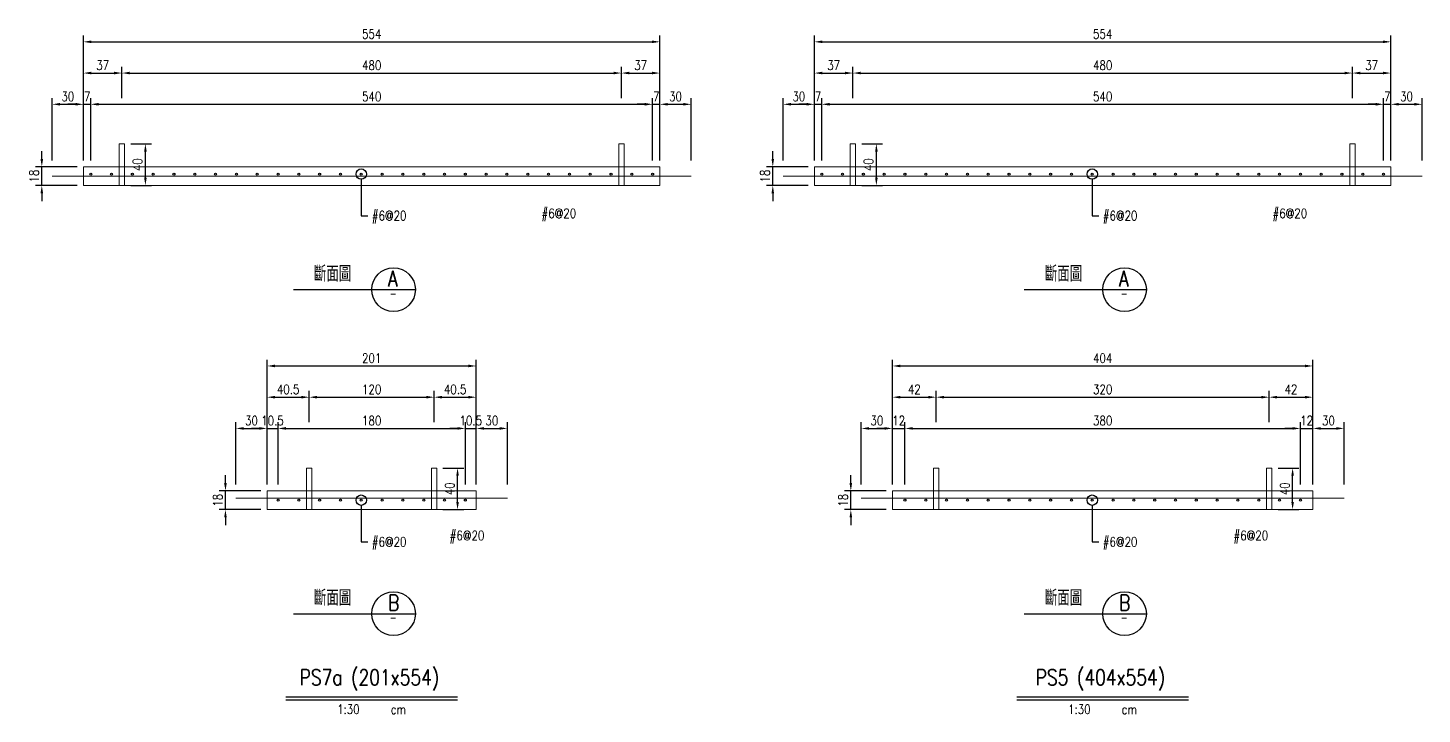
# Model space of a CAD drawing. Extents: x -4754 to 4964, y -19960 to 3942.
# Drawn here: x 900 to 2240, y -10336 to -9677 of the extents above; entities that cross this region are included whole.
import ezdxf
from ezdxf.enums import TextEntityAlignment as Align

# ---------------------------------------------------------------- set-up
doc = ezdxf.new("R2010")
doc.units = 0
doc.header["$LTSCALE"] = 3
doc.layers.get('0').update_dxf_attribs({"linetype": 'CONTINUOUS'})
doc.layers.add('HB_0', color=7, linetype='CONTINUOUS', transparency=0.5)
for name, color, linetype in [('HB_DIM', 1, 'CONTINUOUS'), ('HB_TXT_CTEXT', 2, 'CONTINUOUS'), ('PVC_pipe', 4, 'CONTINUOUS'), ('鋼筋', 3, 'CONTINUOUS')]:
    doc.layers.add(name, color=color, linetype=linetype)
doc.styles.get("Standard").update_dxf_attribs({"font": 'ROMANS.shx', "width": 0.8, "bigfont": 'chineset.shx'})
doc.dimstyles.new('30', dxfattribs={"dimscale": 3, "dimtxt": 3, "dimasz": 2.5, "dimexe": 2, "dimexo": 2, "dimgap": 1, "dimtad": 1, "dimdsep": 46, "dimtxsty": 'Standard', "dimcen": 0, "dimclrd": 256, "dimclre": 256, "dimclrt": 2, "dimadec": 0, "dimazin": 0, "dimtfac": 1, "dimtix": 1, "dimtmove": 2, "dimatfit": 3, "dimfxl": 1, "dimtolj": 1, "dimtzin": 0, "dimarcsym": 0})

# ---------------------------------------------------------------- blocks, each defined once
blk = doc.blocks.new('slab_title_s')
at = {"color": 3, "linetype": 'Continuous'}
blk.add_line((-82.5, 0), (82.5, 0), dxfattribs=at)
at = {"color": 1, "linetype": 'Continuous'}
blk.add_line((-82.5, -3), (82.5, -3), dxfattribs=at)
at = {"color": 3, "linetype": 'Continuous', "width": 0.8}
blk.add_attdef('PS1', text='', height=15, dxfattribs=at).set_placement((-2.1, 17.6), align=Align.MIDDLE)
at = {"color": 0, "linetype": 'Continuous', "width": 0.8}
for tag, p in [('1:30', (-22.4, -12)), ('CM', (25.7, -12.1))]:
    blk.add_attdef(tag, text='', height=9, dxfattribs=at).set_placement(p, align=Align.MIDDLE)
blk = doc.blocks.new('slab_sectionA')
at = {"color": 3, "linetype": 'Continuous'}
for p, q in [((-75.3, 0), (0, 0)), ((0, 0), (42, 0))]:
    blk.add_line(p, q, dxfattribs=at)
at = {"color": 4, "linetype": 'Continuous'}
blk.add_circle((21, 0), 21, dxfattribs=at)
at = {"color": 3, "linetype": 'Continuous', "width": 0.8}
blk.add_text('斷面圖', height=15, rotation=360, dxfattribs=at).set_placement((-37.6, 16), align=Align.MIDDLE)
at = {"color": 0, "linetype": 'Continuous', "width": 0.8}
for tag, p, height in [('A', (15.8, 3), 15), ('-', (17.3, -7.5), 7.5)]:
    blk.add_attdef(tag, p, '', height=height, dxfattribs=at)
blk = doc.blocks.new('C')
at = {"color": 3, "linetype": 'Continuous'}
blk.add_circle((0, 0), 1.2, dxfattribs=at)
blk = doc.blocks.new('H_Circle_guide')
at = {"layer": 'HB_TXT_CTEXT', "color": 1, "linetype": 'Continuous'}
blk.add_lwpolyline([(0, -5), (0, -40), (6.4, -40)], dxfattribs=at)
blk.add_circle((0, 0), 5, dxfattribs=at)
at = {"color": 0, "linetype": 'Continuous', "width": 0.8}
blk.add_attdef('A', text='', height=9, dxfattribs=at).set_placement((10.1, -40), align=Align.MIDDLE_LEFT)
blk = doc.blocks.new('H_Arrow_guide')
at = {"layer": 'HB_TXT_CTEXT', "color": 1, "linetype": 'Continuous'}
blk.add_lwpolyline([(0, 0, 0, 2.5, 0), (0, -7.5, 0, 0, 0), (0, -37, 0, 0, 0), (7.5, -37, 0, 0, 0)], format="xyseb", dxfattribs=at)
at = {"color": 0, "linetype": 'Continuous', "width": 0.8}
blk.add_attdef('A', text='', height=9, dxfattribs=at).set_placement((9.7, -35.9), align=Align.MIDDLE_LEFT)
blk = doc.blocks.new('*D1101')
at = {"layer": 'HB_DIM', "linetype": 'Continuous', "lineweight": -2}
for p, q in [((953.3, -9804.1), (953.3, -9684.1)), ((1507.3, -9804.1), (1507.3, -9684.1)), ((960.8, -9690.1), (1499.8, -9690.1))]:
    blk.add_line(p, q, dxfattribs=at)
at = {"layer": 'HB_DIM'}
for points in [[(960.8, -9688.8), (960.8, -9691.3), (953.3, -9690.1)], [(1499.8, -9691.3), (1499.8, -9688.8), (1507.3, -9690.1)]]:
    blk.add_solid(points, dxfattribs=at)
at = {"layer": 'HB_DIM', "color": 2, "linetype": 'Continuous', "insert": (1230.3, -9682.6), "char_height": 9, "attachment_point": 5, "rotation": 0}
blk.add_mtext('\\A1;554', dxfattribs=at)
blk = doc.blocks.new('*D1102')
at = {"layer": 'HB_DIM', "linetype": 'Continuous', "lineweight": -2}
for p, q in [((953.3, -9744.1), (953.3, -9714.1)), ((990.3, -9744.1), (990.3, -9714.1)), ((960.8, -9720.1), (982.8, -9720.1))]:
    blk.add_line(p, q, dxfattribs=at)
at = {"layer": 'HB_DIM'}
for points in [[(960.8, -9718.8), (960.8, -9721.3), (953.3, -9720.1)], [(982.8, -9721.3), (982.8, -9718.8), (990.3, -9720.1)]]:
    blk.add_solid(points, dxfattribs=at)
at = {"layer": 'HB_DIM', "color": 2, "linetype": 'Continuous', "insert": (971.8, -9712.6), "char_height": 9, "attachment_point": 5, "rotation": 0}
blk.add_mtext('\\A1;37', dxfattribs=at)
blk = doc.blocks.new('*D1103')
at = {"layer": 'HB_DIM', "linetype": 'Continuous', "lineweight": -2}
for p, q in [((990.3, -9744.1), (990.3, -9714.1)), ((1470.3, -9744.1), (1470.3, -9714.1)), ((997.8, -9720.1), (1462.8, -9720.1))]:
    blk.add_line(p, q, dxfattribs=at)
at = {"layer": 'HB_DIM'}
for points in [[(997.8, -9718.8), (997.8, -9721.3), (990.3, -9720.1)], [(1462.8, -9721.3), (1462.8, -9718.8), (1470.3, -9720.1)]]:
    blk.add_solid(points, dxfattribs=at)
at = {"layer": 'HB_DIM', "color": 2, "linetype": 'Continuous', "insert": (1230.3, -9712.6), "char_height": 9, "attachment_point": 5, "rotation": 0}
blk.add_mtext('\\A1;480', dxfattribs=at)
blk = doc.blocks.new('*D1104')
at = {"layer": 'HB_DIM', "linetype": 'Continuous', "lineweight": -2}
for p, q in [((1470.3, -9744.1), (1470.3, -9714.1)), ((1507.3, -9744.1), (1507.3, -9714.1)), ((1477.8, -9720.1), (1499.8, -9720.1))]:
    blk.add_line(p, q, dxfattribs=at)
at = {"layer": 'HB_DIM'}
for points in [[(1477.8, -9718.8), (1477.8, -9721.3), (1470.3, -9720.1)], [(1499.8, -9721.3), (1499.8, -9718.8), (1507.3, -9720.1)]]:
    blk.add_solid(points, dxfattribs=at)
at = {"layer": 'HB_DIM', "color": 2, "linetype": 'Continuous', "insert": (1488.8, -9712.6), "char_height": 9, "attachment_point": 5, "rotation": 0}
blk.add_mtext('\\A1;37', dxfattribs=at)
blk = doc.blocks.new('*D1105')
at = {"layer": 'HB_DIM', "linetype": 'Continuous', "lineweight": -2}
for p, q in [((923.3, -9804.1), (923.3, -9744.1)), ((930.8, -9750.1), (945.8, -9750.1)), ((953.3, -9804.1), (953.3, -9744.1))]:
    blk.add_line(p, q, dxfattribs=at)
at = {"layer": 'HB_DIM'}
for points in [[(930.8, -9748.8), (930.8, -9751.3), (923.3, -9750.1)], [(945.8, -9751.3), (945.8, -9748.8), (953.3, -9750.1)]]:
    blk.add_solid(points, dxfattribs=at)
at = {"layer": 'HB_DIM', "color": 2, "linetype": 'Continuous', "insert": (938.3, -9742.6), "char_height": 9, "attachment_point": 5, "rotation": 0}
blk.add_mtext('\\A1;30', dxfattribs=at)
blk = doc.blocks.new('*D1106')
at = {"layer": 'HB_DIM', "linetype": 'Continuous', "lineweight": -2}
for p, q in [((945.8, -9750.1), (938.3, -9750.1)), ((953.3, -9804.1), (953.3, -9744.1)), ((953.3, -9750.1), (960.3, -9750.1)), ((960.3, -9804.1), (960.3, -9744.1)), ((967.8, -9750.1), (975.3, -9750.1))]:
    blk.add_line(p, q, dxfattribs=at)
at = {"layer": 'HB_DIM'}
for points in [[(945.8, -9751.3), (945.8, -9748.8), (953.3, -9750.1)], [(967.8, -9748.8), (967.8, -9751.3), (960.3, -9750.1)]]:
    blk.add_solid(points, dxfattribs=at)
at = {"layer": 'HB_DIM', "color": 2, "linetype": 'Continuous', "insert": (956.8, -9742.6), "char_height": 9, "attachment_point": 5, "rotation": 0}
blk.add_mtext('\\A1;7', dxfattribs=at)
blk = doc.blocks.new('*D1107')
at = {"layer": 'HB_DIM', "linetype": 'Continuous', "lineweight": -2}
for p, q in [((960.3, -9804.1), (960.3, -9744.1)), ((967.8, -9750.1), (1492.8, -9750.1)), ((1500.3, -9804.1), (1500.3, -9744.1))]:
    blk.add_line(p, q, dxfattribs=at)
at = {"layer": 'HB_DIM'}
for points in [[(967.8, -9748.8), (967.8, -9751.3), (960.3, -9750.1)], [(1492.8, -9751.3), (1492.8, -9748.8), (1500.3, -9750.1)]]:
    blk.add_solid(points, dxfattribs=at)
at = {"layer": 'HB_DIM', "color": 2, "linetype": 'Continuous', "insert": (1230.3, -9742.6), "char_height": 9, "attachment_point": 5, "rotation": 0}
blk.add_mtext('\\A1;540', dxfattribs=at)
blk = doc.blocks.new('*D1108')
at = {"layer": 'HB_DIM', "linetype": 'Continuous', "lineweight": -2}
for p, q in [((1492.8, -9750.1), (1485.3, -9750.1)), ((1500.3, -9804.1), (1500.3, -9744.1)), ((1500.3, -9750.1), (1507.3, -9750.1)), ((1507.3, -9804.1), (1507.3, -9744.1)), ((1514.8, -9750.1), (1522.3, -9750.1))]:
    blk.add_line(p, q, dxfattribs=at)
at = {"layer": 'HB_DIM'}
for points in [[(1492.8, -9751.3), (1492.8, -9748.8), (1500.3, -9750.1)], [(1514.8, -9748.8), (1514.8, -9751.3), (1507.3, -9750.1)]]:
    blk.add_solid(points, dxfattribs=at)
at = {"layer": 'HB_DIM', "color": 2, "linetype": 'Continuous', "insert": (1503.8, -9742.6), "char_height": 9, "attachment_point": 5, "rotation": 0}
blk.add_mtext('\\A1;7', dxfattribs=at)
blk = doc.blocks.new('*D1109')
at = {"layer": 'HB_DIM', "linetype": 'Continuous', "lineweight": -2}
for p, q in [((1507.3, -9804.1), (1507.3, -9744.1)), ((1514.8, -9750.1), (1529.8, -9750.1)), ((1537.3, -9804.1), (1537.3, -9744.1))]:
    blk.add_line(p, q, dxfattribs=at)
at = {"layer": 'HB_DIM'}
for points in [[(1514.8, -9748.8), (1514.8, -9751.3), (1507.3, -9750.1)], [(1529.8, -9751.3), (1529.8, -9748.8), (1537.3, -9750.1)]]:
    blk.add_solid(points, dxfattribs=at)
at = {"layer": 'HB_DIM', "color": 2, "linetype": 'Continuous', "insert": (1522.3, -9742.6), "char_height": 9, "attachment_point": 5, "rotation": 0}
blk.add_mtext('\\A1;30', dxfattribs=at)
blk = doc.blocks.new('*D1110')
at = {"layer": 'HB_DIM', "linetype": 'Continuous', "lineweight": -2}
for p, q in [((913.3, -9802.6), (913.3, -9795.1)), ((947.3, -9810.1), (907.3, -9810.1)), ((913.3, -9828.1), (913.3, -9810.1)), ((947.3, -9828.1), (907.3, -9828.1)), ((913.3, -9835.6), (913.3, -9843.1))]:
    blk.add_line(p, q, dxfattribs=at)
at = {"layer": 'HB_DIM'}
for points in [[(912, -9802.6), (914.5, -9802.6), (913.3, -9810.1)], [(914.5, -9835.6), (912, -9835.6), (913.3, -9828.1)]]:
    blk.add_solid(points, dxfattribs=at)
at = {"layer": 'HB_DIM', "color": 2, "linetype": 'Continuous', "insert": (905.8, -9819.1), "char_height": 9, "attachment_point": 5, "rotation": 90}
blk.add_mtext('\\A1;18', dxfattribs=at)
blk = doc.blocks.new('*D1111')
at = {"layer": 'HB_DIM', "linetype": 'Continuous', "lineweight": -2}
for p, q in [((998.8, -9788.1), (1018.8, -9788.1)), ((1012.8, -9820.6), (1012.8, -9795.6)), ((998.8, -9828.1), (1018.8, -9828.1))]:
    blk.add_line(p, q, dxfattribs=at)
at = {"layer": 'HB_DIM'}
for points in [[(1014.1, -9795.6), (1011.6, -9795.6), (1012.8, -9788.1)], [(1011.6, -9820.6), (1014.1, -9820.6), (1012.8, -9828.1)]]:
    blk.add_solid(points, dxfattribs=at)
at = {"layer": 'HB_DIM', "color": 2, "linetype": 'Continuous', "insert": (1005.3, -9808.1), "char_height": 9, "attachment_point": 5, "rotation": 90}
blk.add_mtext('\\A1;40', dxfattribs=at)
blk = doc.blocks.new('*D1112')
at = {"layer": 'HB_DIM', "linetype": 'Continuous', "lineweight": -2}
for p, q in [((1129.8, -10115.5), (1129.8, -9995.5)), ((1330.8, -10115.5), (1330.8, -9995.5)), ((1137.3, -10001.5), (1323.3, -10001.5))]:
    blk.add_line(p, q, dxfattribs=at)
at = {"layer": 'HB_DIM'}
for points in [[(1137.3, -10000.2), (1137.3, -10002.7), (1129.8, -10001.5)], [(1323.3, -10002.7), (1323.3, -10000.2), (1330.8, -10001.5)]]:
    blk.add_solid(points, dxfattribs=at)
at = {"layer": 'HB_DIM', "color": 2, "linetype": 'Continuous', "insert": (1230.3, -9994), "char_height": 9, "attachment_point": 5, "rotation": 0}
blk.add_mtext('\\A1;201', dxfattribs=at)
blk = doc.blocks.new('*D1113')
at = {"layer": 'HB_DIM', "linetype": 'Continuous', "lineweight": -2}
for p, q in [((1129.8, -10055.5), (1129.8, -10025.5)), ((1137.3, -10031.5), (1162.8, -10031.5)), ((1170.3, -10055.5), (1170.3, -10025.5))]:
    blk.add_line(p, q, dxfattribs=at)
at = {"layer": 'HB_DIM'}
for points in [[(1137.3, -10030.2), (1137.3, -10032.7), (1129.8, -10031.5)], [(1162.8, -10032.7), (1162.8, -10030.2), (1170.3, -10031.5)]]:
    blk.add_solid(points, dxfattribs=at)
at = {"layer": 'HB_DIM', "color": 2, "linetype": 'Continuous', "insert": (1150, -10024), "char_height": 9, "attachment_point": 5, "rotation": 0}
blk.add_mtext('\\A1;40.5', dxfattribs=at)
blk = doc.blocks.new('*D1114')
at = {"layer": 'HB_DIM', "linetype": 'Continuous', "lineweight": -2}
for p, q in [((1170.3, -10055.5), (1170.3, -10025.5)), ((1177.8, -10031.5), (1282.8, -10031.5)), ((1290.3, -10055.5), (1290.3, -10025.5))]:
    blk.add_line(p, q, dxfattribs=at)
at = {"layer": 'HB_DIM'}
for points in [[(1177.8, -10030.2), (1177.8, -10032.7), (1170.3, -10031.5)], [(1282.8, -10032.7), (1282.8, -10030.2), (1290.3, -10031.5)]]:
    blk.add_solid(points, dxfattribs=at)
at = {"layer": 'HB_DIM', "color": 2, "linetype": 'Continuous', "insert": (1230.3, -10024), "char_height": 9, "attachment_point": 5, "rotation": 0}
blk.add_mtext('\\A1;120', dxfattribs=at)
blk = doc.blocks.new('*D1115')
at = {"layer": 'HB_DIM', "linetype": 'Continuous', "lineweight": -2}
for p, q in [((1290.3, -10055.5), (1290.3, -10025.5)), ((1297.8, -10031.5), (1323.3, -10031.5)), ((1330.8, -10055.5), (1330.8, -10025.5))]:
    blk.add_line(p, q, dxfattribs=at)
at = {"layer": 'HB_DIM'}
for points in [[(1297.8, -10030.2), (1297.8, -10032.7), (1290.3, -10031.5)], [(1323.3, -10032.7), (1323.3, -10030.2), (1330.8, -10031.5)]]:
    blk.add_solid(points, dxfattribs=at)
at = {"layer": 'HB_DIM', "color": 2, "linetype": 'Continuous', "insert": (1310.5, -10024), "char_height": 9, "attachment_point": 5, "rotation": 0}
blk.add_mtext('\\A1;40.5', dxfattribs=at)
blk = doc.blocks.new('*D1116')
at = {"layer": 'HB_DIM', "linetype": 'Continuous', "lineweight": -2}
for p, q in [((1099.8, -10115.5), (1099.8, -10055.5)), ((1107.3, -10061.5), (1122.3, -10061.5)), ((1129.8, -10115.5), (1129.8, -10055.5))]:
    blk.add_line(p, q, dxfattribs=at)
at = {"layer": 'HB_DIM'}
for points in [[(1107.3, -10060.2), (1107.3, -10062.7), (1099.8, -10061.5)], [(1122.3, -10062.7), (1122.3, -10060.2), (1129.8, -10061.5)]]:
    blk.add_solid(points, dxfattribs=at)
at = {"layer": 'HB_DIM', "color": 2, "linetype": 'Continuous', "insert": (1114.8, -10054), "char_height": 9, "attachment_point": 5, "rotation": 0}
blk.add_mtext('\\A1;30', dxfattribs=at)
blk = doc.blocks.new('*D1117')
at = {"layer": 'HB_DIM', "linetype": 'Continuous', "lineweight": -2}
for p, q in [((1122.3, -10061.5), (1114.8, -10061.5)), ((1129.8, -10115.5), (1129.8, -10055.5)), ((1129.8, -10061.5), (1140.3, -10061.5)), ((1140.3, -10115.5), (1140.3, -10055.5)), ((1147.8, -10061.5), (1155.3, -10061.5))]:
    blk.add_line(p, q, dxfattribs=at)
at = {"layer": 'HB_DIM'}
for points in [[(1122.3, -10062.7), (1122.3, -10060.2), (1129.8, -10061.5)], [(1147.8, -10060.2), (1147.8, -10062.7), (1140.3, -10061.5)]]:
    blk.add_solid(points, dxfattribs=at)
at = {"layer": 'HB_DIM', "color": 2, "linetype": 'Continuous', "insert": (1135, -10054), "char_height": 9, "attachment_point": 5, "rotation": 0}
blk.add_mtext('\\A1;10.5', dxfattribs=at)
blk = doc.blocks.new('*D1118')
at = {"layer": 'HB_DIM', "linetype": 'Continuous', "lineweight": -2}
for p, q in [((1140.3, -10115.5), (1140.3, -10055.5)), ((1147.8, -10061.5), (1312.8, -10061.5)), ((1320.3, -10115.5), (1320.3, -10055.5))]:
    blk.add_line(p, q, dxfattribs=at)
at = {"layer": 'HB_DIM'}
for points in [[(1147.8, -10060.2), (1147.8, -10062.7), (1140.3, -10061.5)], [(1312.8, -10062.7), (1312.8, -10060.2), (1320.3, -10061.5)]]:
    blk.add_solid(points, dxfattribs=at)
at = {"layer": 'HB_DIM', "color": 2, "linetype": 'Continuous', "insert": (1230.3, -10054), "char_height": 9, "attachment_point": 5, "rotation": 0}
blk.add_mtext('\\A1;180', dxfattribs=at)
blk = doc.blocks.new('*D1119')
at = {"layer": 'HB_DIM', "linetype": 'Continuous', "lineweight": -2}
for p, q in [((1312.8, -10061.5), (1305.3, -10061.5)), ((1320.3, -10115.5), (1320.3, -10055.5)), ((1320.3, -10061.5), (1330.8, -10061.5)), ((1330.8, -10115.5), (1330.8, -10055.5)), ((1338.3, -10061.5), (1345.8, -10061.5))]:
    blk.add_line(p, q, dxfattribs=at)
at = {"layer": 'HB_DIM'}
for points in [[(1312.8, -10062.7), (1312.8, -10060.2), (1320.3, -10061.5)], [(1338.3, -10060.2), (1338.3, -10062.7), (1330.8, -10061.5)]]:
    blk.add_solid(points, dxfattribs=at)
at = {"layer": 'HB_DIM', "color": 2, "linetype": 'Continuous', "insert": (1325.5, -10054), "char_height": 9, "attachment_point": 5, "rotation": 0}
blk.add_mtext('\\A1;10.5', dxfattribs=at)
blk = doc.blocks.new('*D1120')
at = {"layer": 'HB_DIM', "linetype": 'Continuous', "lineweight": -2}
for p, q in [((1330.8, -10115.5), (1330.8, -10055.5)), ((1338.3, -10061.5), (1353.3, -10061.5)), ((1360.8, -10115.5), (1360.8, -10055.5))]:
    blk.add_line(p, q, dxfattribs=at)
at = {"layer": 'HB_DIM'}
for points in [[(1338.3, -10060.2), (1338.3, -10062.7), (1330.8, -10061.5)], [(1353.3, -10062.7), (1353.3, -10060.2), (1360.8, -10061.5)]]:
    blk.add_solid(points, dxfattribs=at)
at = {"layer": 'HB_DIM', "color": 2, "linetype": 'Continuous', "insert": (1345.8, -10054), "char_height": 9, "attachment_point": 5, "rotation": 0}
blk.add_mtext('\\A1;30', dxfattribs=at)
blk = doc.blocks.new('*D1121')
at = {"layer": 'HB_DIM', "linetype": 'Continuous', "lineweight": -2}
for p, q in [((1089.8, -10114), (1089.8, -10106.5)), ((1123.8, -10121.5), (1083.8, -10121.5)), ((1089.8, -10139.5), (1089.8, -10121.5)), ((1123.8, -10139.5), (1083.8, -10139.5)), ((1089.8, -10147), (1089.8, -10154.5))]:
    blk.add_line(p, q, dxfattribs=at)
at = {"layer": 'HB_DIM'}
for points in [[(1088.5, -10114), (1091, -10114), (1089.8, -10121.5)], [(1091, -10147), (1088.5, -10147), (1089.8, -10139.5)]]:
    blk.add_solid(points, dxfattribs=at)
at = {"layer": 'HB_DIM', "color": 2, "linetype": 'Continuous', "insert": (1082.3, -10130.5), "char_height": 9, "attachment_point": 5, "rotation": 90}
blk.add_mtext('\\A1;18', dxfattribs=at)
blk = doc.blocks.new('*D1122')
at = {"layer": 'HB_DIM', "linetype": 'Continuous', "lineweight": -2}
for p, q in [((1298.8, -10099.5), (1318.8, -10099.5)), ((1312.8, -10132), (1312.8, -10107)), ((1298.8, -10139.5), (1318.8, -10139.5))]:
    blk.add_line(p, q, dxfattribs=at)
at = {"layer": 'HB_DIM'}
for points in [[(1314.1, -10107), (1311.6, -10107), (1312.8, -10099.5)], [(1311.6, -10132), (1314.1, -10132), (1312.8, -10139.5)]]:
    blk.add_solid(points, dxfattribs=at)
at = {"layer": 'HB_DIM', "color": 2, "linetype": 'Continuous', "insert": (1305.3, -10119.5), "char_height": 9, "attachment_point": 5, "rotation": 90}
blk.add_mtext('\\A1;40', dxfattribs=at)
blk = doc.blocks.new('*D1123')
at = {"layer": 'HB_DIM', "linetype": 'Continuous', "lineweight": -2}
for p, q in [((1655.8, -9804.1), (1655.8, -9684.1)), ((2209.8, -9804.1), (2209.8, -9684.1)), ((1663.3, -9690.1), (2202.3, -9690.1))]:
    blk.add_line(p, q, dxfattribs=at)
at = {"layer": 'HB_DIM'}
for points in [[(1663.3, -9688.8), (1663.3, -9691.3), (1655.8, -9690.1)], [(2202.3, -9691.3), (2202.3, -9688.8), (2209.8, -9690.1)]]:
    blk.add_solid(points, dxfattribs=at)
at = {"layer": 'HB_DIM', "color": 2, "linetype": 'Continuous', "insert": (1932.8, -9682.6), "char_height": 9, "attachment_point": 5, "rotation": 0}
blk.add_mtext('\\A1;554', dxfattribs=at)
blk = doc.blocks.new('*D1124')
at = {"layer": 'HB_DIM', "linetype": 'Continuous', "lineweight": -2}
for p, q in [((1655.8, -9744.1), (1655.8, -9714.1)), ((1692.8, -9744.1), (1692.8, -9714.1)), ((1663.3, -9720.1), (1685.3, -9720.1))]:
    blk.add_line(p, q, dxfattribs=at)
at = {"layer": 'HB_DIM'}
for points in [[(1663.3, -9718.8), (1663.3, -9721.3), (1655.8, -9720.1)], [(1685.3, -9721.3), (1685.3, -9718.8), (1692.8, -9720.1)]]:
    blk.add_solid(points, dxfattribs=at)
at = {"layer": 'HB_DIM', "color": 2, "linetype": 'Continuous', "insert": (1674.3, -9712.6), "char_height": 9, "attachment_point": 5, "rotation": 0}
blk.add_mtext('\\A1;37', dxfattribs=at)
blk = doc.blocks.new('*D1125')
at = {"layer": 'HB_DIM', "linetype": 'Continuous', "lineweight": -2}
for p, q in [((1692.8, -9744.1), (1692.8, -9714.1)), ((2172.8, -9744.1), (2172.8, -9714.1)), ((1700.3, -9720.1), (2165.3, -9720.1))]:
    blk.add_line(p, q, dxfattribs=at)
at = {"layer": 'HB_DIM'}
for points in [[(1700.3, -9718.8), (1700.3, -9721.3), (1692.8, -9720.1)], [(2165.3, -9721.3), (2165.3, -9718.8), (2172.8, -9720.1)]]:
    blk.add_solid(points, dxfattribs=at)
at = {"layer": 'HB_DIM', "color": 2, "linetype": 'Continuous', "insert": (1932.8, -9712.6), "char_height": 9, "attachment_point": 5, "rotation": 0}
blk.add_mtext('\\A1;480', dxfattribs=at)
blk = doc.blocks.new('*D1126')
at = {"layer": 'HB_DIM', "linetype": 'Continuous', "lineweight": -2}
for p, q in [((2172.8, -9744.1), (2172.8, -9714.1)), ((2209.8, -9744.1), (2209.8, -9714.1)), ((2180.3, -9720.1), (2202.3, -9720.1))]:
    blk.add_line(p, q, dxfattribs=at)
at = {"layer": 'HB_DIM'}
for points in [[(2180.3, -9718.8), (2180.3, -9721.3), (2172.8, -9720.1)], [(2202.3, -9721.3), (2202.3, -9718.8), (2209.8, -9720.1)]]:
    blk.add_solid(points, dxfattribs=at)
at = {"layer": 'HB_DIM', "color": 2, "linetype": 'Continuous', "insert": (2191.3, -9712.6), "char_height": 9, "attachment_point": 5, "rotation": 0}
blk.add_mtext('\\A1;37', dxfattribs=at)
blk = doc.blocks.new('*D1127')
at = {"layer": 'HB_DIM', "linetype": 'Continuous', "lineweight": -2}
for p, q in [((1625.8, -9804.1), (1625.8, -9744.1)), ((1633.3, -9750.1), (1648.3, -9750.1)), ((1655.8, -9804.1), (1655.8, -9744.1))]:
    blk.add_line(p, q, dxfattribs=at)
at = {"layer": 'HB_DIM'}
for points in [[(1633.3, -9748.8), (1633.3, -9751.3), (1625.8, -9750.1)], [(1648.3, -9751.3), (1648.3, -9748.8), (1655.8, -9750.1)]]:
    blk.add_solid(points, dxfattribs=at)
at = {"layer": 'HB_DIM', "color": 2, "linetype": 'Continuous', "insert": (1640.8, -9742.6), "char_height": 9, "attachment_point": 5, "rotation": 0}
blk.add_mtext('\\A1;30', dxfattribs=at)
blk = doc.blocks.new('*D1128')
at = {"layer": 'HB_DIM', "linetype": 'Continuous', "lineweight": -2}
for p, q in [((1648.3, -9750.1), (1640.8, -9750.1)), ((1655.8, -9804.1), (1655.8, -9744.1)), ((1655.8, -9750.1), (1662.8, -9750.1)), ((1662.8, -9804.1), (1662.8, -9744.1)), ((1670.3, -9750.1), (1677.8, -9750.1))]:
    blk.add_line(p, q, dxfattribs=at)
at = {"layer": 'HB_DIM'}
for points in [[(1648.3, -9751.3), (1648.3, -9748.8), (1655.8, -9750.1)], [(1670.3, -9748.8), (1670.3, -9751.3), (1662.8, -9750.1)]]:
    blk.add_solid(points, dxfattribs=at)
at = {"layer": 'HB_DIM', "color": 2, "linetype": 'Continuous', "insert": (1659.3, -9742.6), "char_height": 9, "attachment_point": 5, "rotation": 0}
blk.add_mtext('\\A1;7', dxfattribs=at)
blk = doc.blocks.new('*D1129')
at = {"layer": 'HB_DIM', "linetype": 'Continuous', "lineweight": -2}
for p, q in [((1662.8, -9804.1), (1662.8, -9744.1)), ((1670.3, -9750.1), (2195.3, -9750.1)), ((2202.8, -9804.1), (2202.8, -9744.1))]:
    blk.add_line(p, q, dxfattribs=at)
at = {"layer": 'HB_DIM'}
for points in [[(1670.3, -9748.8), (1670.3, -9751.3), (1662.8, -9750.1)], [(2195.3, -9751.3), (2195.3, -9748.8), (2202.8, -9750.1)]]:
    blk.add_solid(points, dxfattribs=at)
at = {"layer": 'HB_DIM', "color": 2, "linetype": 'Continuous', "insert": (1932.8, -9742.6), "char_height": 9, "attachment_point": 5, "rotation": 0}
blk.add_mtext('\\A1;540', dxfattribs=at)
blk = doc.blocks.new('*D1130')
at = {"layer": 'HB_DIM', "linetype": 'Continuous', "lineweight": -2}
for p, q in [((2195.3, -9750.1), (2187.8, -9750.1)), ((2202.8, -9804.1), (2202.8, -9744.1)), ((2202.8, -9750.1), (2209.8, -9750.1)), ((2209.8, -9804.1), (2209.8, -9744.1)), ((2217.3, -9750.1), (2224.8, -9750.1))]:
    blk.add_line(p, q, dxfattribs=at)
at = {"layer": 'HB_DIM'}
for points in [[(2195.3, -9751.3), (2195.3, -9748.8), (2202.8, -9750.1)], [(2217.3, -9748.8), (2217.3, -9751.3), (2209.8, -9750.1)]]:
    blk.add_solid(points, dxfattribs=at)
at = {"layer": 'HB_DIM', "color": 2, "linetype": 'Continuous', "insert": (2206.3, -9742.6), "char_height": 9, "attachment_point": 5, "rotation": 0}
blk.add_mtext('\\A1;7', dxfattribs=at)
blk = doc.blocks.new('*D1131')
at = {"layer": 'HB_DIM', "linetype": 'Continuous', "lineweight": -2}
for p, q in [((2209.8, -9804.1), (2209.8, -9744.1)), ((2217.3, -9750.1), (2232.3, -9750.1)), ((2239.8, -9804.1), (2239.8, -9744.1))]:
    blk.add_line(p, q, dxfattribs=at)
at = {"layer": 'HB_DIM'}
for points in [[(2217.3, -9748.8), (2217.3, -9751.3), (2209.8, -9750.1)], [(2232.3, -9751.3), (2232.3, -9748.8), (2239.8, -9750.1)]]:
    blk.add_solid(points, dxfattribs=at)
at = {"layer": 'HB_DIM', "color": 2, "linetype": 'Continuous', "insert": (2224.8, -9742.6), "char_height": 9, "attachment_point": 5, "rotation": 0}
blk.add_mtext('\\A1;30', dxfattribs=at)
blk = doc.blocks.new('*D1132')
at = {"layer": 'HB_DIM', "linetype": 'Continuous', "lineweight": -2}
for p, q in [((1615.8, -9802.6), (1615.8, -9795.1)), ((1649.8, -9810.1), (1609.8, -9810.1)), ((1615.8, -9828.1), (1615.8, -9810.1)), ((1649.8, -9828.1), (1609.8, -9828.1)), ((1615.8, -9835.6), (1615.8, -9843.1))]:
    blk.add_line(p, q, dxfattribs=at)
at = {"layer": 'HB_DIM'}
for points in [[(1614.5, -9802.6), (1617, -9802.6), (1615.8, -9810.1)], [(1617, -9835.6), (1614.5, -9835.6), (1615.8, -9828.1)]]:
    blk.add_solid(points, dxfattribs=at)
at = {"layer": 'HB_DIM', "color": 2, "linetype": 'Continuous', "insert": (1608.3, -9819.1), "char_height": 9, "attachment_point": 5, "rotation": 90}
blk.add_mtext('\\A1;18', dxfattribs=at)
blk = doc.blocks.new('*D1133')
at = {"layer": 'HB_DIM', "linetype": 'Continuous', "lineweight": -2}
for p, q in [((1701.3, -9788.1), (1721.3, -9788.1)), ((1715.3, -9820.6), (1715.3, -9795.6)), ((1701.3, -9828.1), (1721.3, -9828.1))]:
    blk.add_line(p, q, dxfattribs=at)
at = {"layer": 'HB_DIM'}
for points in [[(1716.6, -9795.6), (1714.1, -9795.6), (1715.3, -9788.1)], [(1714.1, -9820.6), (1716.6, -9820.6), (1715.3, -9828.1)]]:
    blk.add_solid(points, dxfattribs=at)
at = {"layer": 'HB_DIM', "color": 2, "linetype": 'Continuous', "insert": (1707.8, -9808.1), "char_height": 9, "attachment_point": 5, "rotation": 90}
blk.add_mtext('\\A1;40', dxfattribs=at)
blk = doc.blocks.new('*D1134')
at = {"layer": 'HB_DIM', "linetype": 'Continuous', "lineweight": -2}
for p, q in [((1730.8, -10115.5), (1730.8, -9995.5)), ((2134.8, -10115.5), (2134.8, -9995.5)), ((1738.3, -10001.5), (2127.3, -10001.5))]:
    blk.add_line(p, q, dxfattribs=at)
at = {"layer": 'HB_DIM'}
for points in [[(1738.3, -10000.2), (1738.3, -10002.7), (1730.8, -10001.5)], [(2127.3, -10002.7), (2127.3, -10000.2), (2134.8, -10001.5)]]:
    blk.add_solid(points, dxfattribs=at)
at = {"layer": 'HB_DIM', "color": 2, "linetype": 'Continuous', "insert": (1932.8, -9994), "char_height": 9, "attachment_point": 5, "rotation": 0}
blk.add_mtext('\\A1;404', dxfattribs=at)
blk = doc.blocks.new('*D1135')
at = {"layer": 'HB_DIM', "linetype": 'Continuous', "lineweight": -2}
for p, q in [((1730.8, -10055.5), (1730.8, -10025.5)), ((1738.3, -10031.5), (1765.3, -10031.5)), ((1772.8, -10055.5), (1772.8, -10025.5))]:
    blk.add_line(p, q, dxfattribs=at)
at = {"layer": 'HB_DIM'}
for points in [[(1738.3, -10030.2), (1738.3, -10032.7), (1730.8, -10031.5)], [(1765.3, -10032.7), (1765.3, -10030.2), (1772.8, -10031.5)]]:
    blk.add_solid(points, dxfattribs=at)
at = {"layer": 'HB_DIM', "color": 2, "linetype": 'Continuous', "insert": (1751.8, -10024), "char_height": 9, "attachment_point": 5, "rotation": 0}
blk.add_mtext('\\A1;42', dxfattribs=at)
blk = doc.blocks.new('*D1136')
at = {"layer": 'HB_DIM', "linetype": 'Continuous', "lineweight": -2}
for p, q in [((1772.8, -10055.5), (1772.8, -10025.5)), ((1780.3, -10031.5), (2085.3, -10031.5)), ((2092.8, -10055.5), (2092.8, -10025.5))]:
    blk.add_line(p, q, dxfattribs=at)
at = {"layer": 'HB_DIM'}
for points in [[(1780.3, -10030.2), (1780.3, -10032.7), (1772.8, -10031.5)], [(2085.3, -10032.7), (2085.3, -10030.2), (2092.8, -10031.5)]]:
    blk.add_solid(points, dxfattribs=at)
at = {"layer": 'HB_DIM', "color": 2, "linetype": 'Continuous', "insert": (1932.8, -10024), "char_height": 9, "attachment_point": 5, "rotation": 0}
blk.add_mtext('\\A1;320', dxfattribs=at)
blk = doc.blocks.new('*D1137')
at = {"layer": 'HB_DIM', "linetype": 'Continuous', "lineweight": -2}
for p, q in [((2092.8, -10055.5), (2092.8, -10025.5)), ((2100.3, -10031.5), (2127.3, -10031.5)), ((2134.8, -10055.5), (2134.8, -10025.5))]:
    blk.add_line(p, q, dxfattribs=at)
at = {"layer": 'HB_DIM'}
for points in [[(2100.3, -10030.2), (2100.3, -10032.7), (2092.8, -10031.5)], [(2127.3, -10032.7), (2127.3, -10030.2), (2134.8, -10031.5)]]:
    blk.add_solid(points, dxfattribs=at)
at = {"layer": 'HB_DIM', "color": 2, "linetype": 'Continuous', "insert": (2113.8, -10024), "char_height": 9, "attachment_point": 5, "rotation": 0}
blk.add_mtext('\\A1;42', dxfattribs=at)
blk = doc.blocks.new('*D1138')
at = {"layer": 'HB_DIM', "linetype": 'Continuous', "lineweight": -2}
for p, q in [((1700.8, -10115.5), (1700.8, -10055.5)), ((1708.3, -10061.5), (1723.3, -10061.5)), ((1730.8, -10115.5), (1730.8, -10055.5))]:
    blk.add_line(p, q, dxfattribs=at)
at = {"layer": 'HB_DIM'}
for points in [[(1708.3, -10060.2), (1708.3, -10062.7), (1700.8, -10061.5)], [(1723.3, -10062.7), (1723.3, -10060.2), (1730.8, -10061.5)]]:
    blk.add_solid(points, dxfattribs=at)
at = {"layer": 'HB_DIM', "color": 2, "linetype": 'Continuous', "insert": (1715.8, -10054), "char_height": 9, "attachment_point": 5, "rotation": 0}
blk.add_mtext('\\A1;30', dxfattribs=at)
blk = doc.blocks.new('*D1139')
at = {"layer": 'HB_DIM', "linetype": 'Continuous', "lineweight": -2}
for p, q in [((1723.3, -10061.5), (1715.8, -10061.5)), ((1730.8, -10115.5), (1730.8, -10055.5)), ((1730.8, -10061.5), (1742.8, -10061.5)), ((1742.8, -10115.5), (1742.8, -10055.5)), ((1750.3, -10061.5), (1757.8, -10061.5))]:
    blk.add_line(p, q, dxfattribs=at)
at = {"layer": 'HB_DIM'}
for points in [[(1723.3, -10062.7), (1723.3, -10060.2), (1730.8, -10061.5)], [(1750.3, -10060.2), (1750.3, -10062.7), (1742.8, -10061.5)]]:
    blk.add_solid(points, dxfattribs=at)
at = {"layer": 'HB_DIM', "color": 2, "linetype": 'Continuous', "insert": (1736.8, -10054), "char_height": 9, "attachment_point": 5, "rotation": 0}
blk.add_mtext('\\A1;12', dxfattribs=at)
blk = doc.blocks.new('*D1140')
at = {"layer": 'HB_DIM', "linetype": 'Continuous', "lineweight": -2}
for p, q in [((1742.8, -10115.5), (1742.8, -10055.5)), ((1750.3, -10061.5), (2115.3, -10061.5)), ((2122.8, -10115.5), (2122.8, -10055.5))]:
    blk.add_line(p, q, dxfattribs=at)
at = {"layer": 'HB_DIM'}
for points in [[(1750.3, -10060.2), (1750.3, -10062.7), (1742.8, -10061.5)], [(2115.3, -10062.7), (2115.3, -10060.2), (2122.8, -10061.5)]]:
    blk.add_solid(points, dxfattribs=at)
at = {"layer": 'HB_DIM', "color": 2, "linetype": 'Continuous', "insert": (1932.8, -10054), "char_height": 9, "attachment_point": 5, "rotation": 0}
blk.add_mtext('\\A1;380', dxfattribs=at)
blk = doc.blocks.new('*D1141')
at = {"layer": 'HB_DIM', "linetype": 'Continuous', "lineweight": -2}
for p, q in [((2115.3, -10061.5), (2107.8, -10061.5)), ((2122.8, -10115.5), (2122.8, -10055.5)), ((2122.8, -10061.5), (2134.8, -10061.5)), ((2134.8, -10115.5), (2134.8, -10055.5)), ((2142.3, -10061.5), (2149.8, -10061.5))]:
    blk.add_line(p, q, dxfattribs=at)
at = {"layer": 'HB_DIM'}
for points in [[(2115.3, -10062.7), (2115.3, -10060.2), (2122.8, -10061.5)], [(2142.3, -10060.2), (2142.3, -10062.7), (2134.8, -10061.5)]]:
    blk.add_solid(points, dxfattribs=at)
at = {"layer": 'HB_DIM', "color": 2, "linetype": 'Continuous', "insert": (2128.8, -10054), "char_height": 9, "attachment_point": 5, "rotation": 0}
blk.add_mtext('\\A1;12', dxfattribs=at)
blk = doc.blocks.new('*D1142')
at = {"layer": 'HB_DIM', "linetype": 'Continuous', "lineweight": -2}
for p, q in [((2134.8, -10115.5), (2134.8, -10055.5)), ((2142.3, -10061.5), (2157.3, -10061.5)), ((2164.8, -10115.5), (2164.8, -10055.5))]:
    blk.add_line(p, q, dxfattribs=at)
at = {"layer": 'HB_DIM'}
for points in [[(2142.3, -10060.2), (2142.3, -10062.7), (2134.8, -10061.5)], [(2157.3, -10062.7), (2157.3, -10060.2), (2164.8, -10061.5)]]:
    blk.add_solid(points, dxfattribs=at)
at = {"layer": 'HB_DIM', "color": 2, "linetype": 'Continuous', "insert": (2149.8, -10054), "char_height": 9, "attachment_point": 5, "rotation": 0}
blk.add_mtext('\\A1;30', dxfattribs=at)
blk = doc.blocks.new('*D1143')
at = {"layer": 'HB_DIM', "linetype": 'Continuous', "lineweight": -2}
for p, q in [((1690.8, -10114), (1690.8, -10106.5)), ((1724.8, -10121.5), (1684.8, -10121.5)), ((1690.8, -10139.5), (1690.8, -10121.5)), ((1724.8, -10139.5), (1684.8, -10139.5)), ((1690.8, -10147), (1690.8, -10154.5))]:
    blk.add_line(p, q, dxfattribs=at)
at = {"layer": 'HB_DIM'}
for points in [[(1689.5, -10114), (1692, -10114), (1690.8, -10121.5)], [(1692, -10147), (1689.5, -10147), (1690.8, -10139.5)]]:
    blk.add_solid(points, dxfattribs=at)
at = {"layer": 'HB_DIM', "color": 2, "linetype": 'Continuous', "insert": (1683.3, -10130.5), "char_height": 9, "attachment_point": 5, "rotation": 90}
blk.add_mtext('\\A1;18', dxfattribs=at)
blk = doc.blocks.new('*D1144')
at = {"layer": 'HB_DIM', "linetype": 'Continuous', "lineweight": -2}
for p, q in [((2101.3, -10099.5), (2121.3, -10099.5)), ((2115.3, -10132), (2115.3, -10107)), ((2101.3, -10139.5), (2121.3, -10139.5))]:
    blk.add_line(p, q, dxfattribs=at)
at = {"layer": 'HB_DIM'}
for points in [[(2116.6, -10107), (2114.1, -10107), (2115.3, -10099.5)], [(2114.1, -10132), (2116.6, -10132), (2115.3, -10139.5)]]:
    blk.add_solid(points, dxfattribs=at)
at = {"layer": 'HB_DIM', "color": 2, "linetype": 'Continuous', "insert": (2107.8, -10119.5), "char_height": 9, "attachment_point": 5, "rotation": 90}
blk.add_mtext('\\A1;40', dxfattribs=at)

msp = doc.modelspace()

# ---------------------------------------------------------------- linework, layer by layer
at = {"layer": 'HB_0', "lineweight": 5}
for p, q in [((1507.299, -9810.095), (953.299, -9810.095)), ((953.299, -9828.095), (953.299, -9810.095)), ((1507.299, -9810.095), (1507.299, -9828.095)), ((2209.799, -9810.095), (1655.799, -9810.095)), ((1655.799, -9828.095), (1655.799, -9810.095)), ((2209.799, -9810.095), (2209.799, -9828.095)), ((1507.299, -9828.095), (953.299, -9828.095)), ((2209.799, -9828.095), (1655.799, -9828.095)), ((1330.799, -10121.495), (1129.799, -10121.495)), ((1129.799, -10139.495), (1129.799, -10121.495)), ((1330.799, -10121.495), (1330.799, -10139.495)), ((2134.799, -10121.495), (1730.799, -10121.495)), ((1730.799, -10139.495), (1730.799, -10121.495)), ((2134.799, -10121.495), (2134.799, -10139.495)), ((1330.799, -10139.495), (1129.799, -10139.495)), ((2134.799, -10139.495), (1730.799, -10139.495))]:
    msp.add_line(p, q, dxfattribs=at)
at = {"layer": 'PVC_pipe', "lineweight": 5}
for points in [[(987.759, -9828.095), (992.839, -9828.095), (992.839, -9788.095), (987.759, -9788.095), (987.759, -9828.095)], [(1467.759, -9828.095), (1472.839, -9828.095), (1472.839, -9788.095), (1467.759, -9788.095), (1467.759, -9828.095)], [(1690.259, -9828.095), (1695.339, -9828.095), (1695.339, -9788.095), (1690.259, -9788.095), (1690.259, -9828.095)], [(2170.259, -9828.095), (2175.339, -9828.095), (2175.339, -9788.095), (2170.259, -9788.095), (2170.259, -9828.095)], [(1167.759, -10139.495), (1172.839, -10139.495), (1172.839, -10099.495), (1167.759, -10099.495), (1167.759, -10139.495)], [(1287.759, -10139.495), (1292.839, -10139.495), (1292.839, -10099.495), (1287.759, -10099.495), (1287.759, -10139.495)], [(1770.259, -10139.495), (1775.339, -10139.495), (1775.339, -10099.495), (1770.259, -10099.495), (1770.259, -10139.495)], [(2090.259, -10139.495), (2095.339, -10139.495), (2095.339, -10099.495), (2090.259, -10099.495), (2090.259, -10139.495)]]:
    msp.add_lwpolyline(points, dxfattribs=at)
at = {"layer": '鋼筋', "lineweight": 5}
for p, q in [((923.299, -9819.005, -10), (1227.299, -9819.005, -10)), ((923.299, -9819.005, 10), (1227.299, -9819.005, 10)), ((1227.299, -9819.005, -10), (1230.299, -9819.005, -10)), ((1227.299, -9819.005, 10), (1230.299, -9819.005, 10)), ((1230.299, -9819.005, -10), (1233.299, -9819.005, -10)), ((1230.299, -9819.005, 10), (1233.299, -9819.005, 10)), ((1233.299, -9819.005, -10), (1537.299, -9819.005, -10)), ((1233.299, -9819.005, 10), (1537.299, -9819.005, 10)), ((1625.799, -9819.005, -10), (1929.799, -9819.005, -10)), ((1625.799, -9819.005, 10), (1929.799, -9819.005, 10)), ((1929.799, -9819.005, -10), (1932.799, -9819.005, -10)), ((1929.799, -9819.005, 10), (1932.799, -9819.005, 10)), ((1932.799, -9819.005, -10), (1935.799, -9819.005, -10)), ((1932.799, -9819.005, 10), (1935.799, -9819.005, 10)), ((1935.799, -9819.005, -10), (2239.799, -9819.005, -10)), ((1935.799, -9819.005, 10), (2239.799, -9819.005, 10)), ((1099.799, -10128.495, 10), (1221.299, -10128.495, 10)), ((1099.799, -10128.495, -10), (1221.299, -10128.495, -10)), ((1221.299, -10128.495, 10), (1230.299, -10128.495, 10)), ((1221.299, -10128.495, -10), (1230.299, -10128.495, -10)), ((1230.299, -10128.495, 10), (1239.299, -10128.495, 10)), ((1230.299, -10128.495, -10), (1239.299, -10128.495, -10)), ((1239.299, -10128.495, 10), (1360.799, -10128.495, 10)), ((1239.299, -10128.495, -10), (1360.799, -10128.495, -10)), ((1700.799, -10128.495, 10), (1923.799, -10128.495, 10)), ((1700.799, -10128.495, -10), (1923.799, -10128.495, -10)), ((1923.799, -10128.495, 10), (1932.799, -10128.495, 10)), ((1923.799, -10128.495, -10), (1932.799, -10128.495, -10)), ((1932.799, -10128.495, 10), (1941.799, -10128.495, 10)), ((1932.799, -10128.495, -10), (1941.799, -10128.495, -10)), ((1941.799, -10128.495, 10), (2164.799, -10128.495, 10)), ((1941.799, -10128.495, -10), (2164.799, -10128.495, -10))]:
    msp.add_line(p, q, dxfattribs=at)

# ---------------------------------------------------------------- block references
at = {"layer": 'HB_TXT_CTEXT', "color": 0, "linetype": 'Continuous'}
for name, p in [('H_Circle_guide', (1220.299, -9817.095)), ('H_Arrow_guide', (1383.799, -9819.005, -10)), ('H_Arrow_guide', (1383.799, -9819.005, 10)), ('H_Circle_guide', (1922.799, -9817.095)), ('H_Arrow_guide', (2086.299, -9819.005, -10)), ('H_Arrow_guide', (2086.299, -9819.005, 10)), ('H_Circle_guide', (1220.299, -10130.405)), ('H_Arrow_guide', (1295.549, -10128.495, 10)), ('H_Arrow_guide', (1295.549, -10128.495, -10)), ('H_Circle_guide', (1922.799, -10130.405)), ('H_Arrow_guide', (2048.799, -10128.495, 10)), ('H_Arrow_guide', (2048.799, -10128.495, -10))]:
    msp.add_blockref(name, p, dxfattribs=at).add_auto_attribs({'A': '#6@20'})
at = {"layer": 'HB_TXT_CTEXT', "color": 0, "linetype": 'Continuous', "rotation": 360}
for name, p, values in [('slab_sectionA', (1230.299, -9928.095), {'A': 'A', '-': '-'}), ('slab_sectionA', (1932.799, -9928.095), {'A': 'A', '-': '-'}), ('slab_sectionA', (1230.299, -10239.495), {'A': 'B', '-': '-'}), ('slab_sectionA', (1932.799, -10239.495), {'A': 'B', '-': '-'}), ('slab_title_s', (1230.299, -10319.303), {'PS1': 'PS7a (201x554)', '1:30': '1:30', 'CM': 'cm'}), ('slab_title_s', (1932.799, -10319.303), {'PS1': 'PS5 (404x554)', '1:30': '1:30', 'CM': 'cm'})]:
    msp.add_blockref(name, p, dxfattribs=at).add_auto_attribs(values)
at = {"layer": '鋼筋', "linetype": 'Continuous', "xscale": 0.7958333333333333, "yscale": 0.7958333333333333, "zscale": 0.7958333333333333}
for p in [(960.299, -9817.095), (980.299, -9817.095), (1000.299, -9817.095), (1020.299, -9817.095), (1040.299, -9817.095), (1060.299, -9817.095), (1080.299, -9817.095), (1100.299, -9817.095), (1120.299, -9817.095), (1140.299, -9817.095), (1160.299, -9817.095), (1180.299, -9817.095), (1200.299, -9817.095), (1220.299, -9817.095), (1240.299, -9817.095), (1260.299, -9817.095), (1280.299, -9817.095), (1300.299, -9817.095), (1320.299, -9817.095), (1340.299, -9817.095), (1360.299, -9817.095), (1380.299, -9817.095), (1400.299, -9817.095), (1420.299, -9817.095), (1440.299, -9817.095), (1460.299, -9817.095), (1480.299, -9817.095), (1500.299, -9817.095), (1662.799, -9817.095), (1682.799, -9817.095), (1702.799, -9817.095), (1722.799, -9817.095), (1742.799, -9817.095), (1762.799, -9817.095), (1782.799, -9817.095), (1802.799, -9817.095), (1822.799, -9817.095), (1842.799, -9817.095), (1862.799, -9817.095), (1882.799, -9817.095), (1902.799, -9817.095), (1922.799, -9817.095), (1942.799, -9817.095), (1962.799, -9817.095), (1982.799, -9817.095), (2002.799, -9817.095), (2022.799, -9817.095), (2042.799, -9817.095), (2062.799, -9817.095), (2082.799, -9817.095), (2102.799, -9817.095), (2122.799, -9817.095), (2142.799, -9817.095), (2162.799, -9817.095), (2182.799, -9817.095), (2202.799, -9817.095), (1140.299, -10130.405), (1160.299, -10130.405), (1180.299, -10130.405), (1200.299, -10130.405), (1220.299, -10130.405), (1240.299, -10130.405), (1260.299, -10130.405), (1280.299, -10130.405), (1300.299, -10130.405), (1320.299, -10130.405), (1742.799, -10130.405), (1762.799, -10130.405), (1782.799, -10130.405), (1802.799, -10130.405), (1822.799, -10130.405), (1842.799, -10130.405), (1862.799, -10130.405), (1882.799, -10130.405), (1902.799, -10130.405), (1922.799, -10130.405), (1942.799, -10130.405), (1962.799, -10130.405), (1982.799, -10130.405), (2002.799, -10130.405), (2022.799, -10130.405), (2042.799, -10130.405), (2062.799, -10130.405), (2082.799, -10130.405), (2102.799, -10130.405), (2122.799, -10130.405)]:
    msp.add_blockref('C', p, dxfattribs=at)

# ---------------------------------------------------------------- dimensions: what is measured, and where the dimension line sits
at = {"layer": 'HB_DIM', "linetype": 'Continuous'}
for base, p1, p2, angle, override, picture, middle in [((1507.299, -9690.095), (953.299, -9810.095), (1507.299, -9810.095), 0, {"dimpost": '<>'}, '*D1101', (1230.299, -9682.595)), ((2209.799, -9690.095), (1655.799, -9810.095), (2209.799, -9810.095), 0, {"dimpost": '<>'}, '*D1123', (1932.799, -9682.595)), ((990.299, -9720.095), (953.299, -9750.095), (990.299, -9750.095), 0, {"dimpost": '<>'}, '*D1102', (971.799, -9712.595)), ((1470.299, -9720.095), (990.299, -9750.095), (1470.299, -9750.095), 0, {"dimpost": '<>'}, '*D1103', (1230.299, -9712.595)), ((1507.299, -9720.095), (1470.299, -9750.095), (1507.299, -9750.095), 0, {"dimpost": '<>'}, '*D1104', (1488.799, -9712.595)), ((1692.799, -9720.095), (1655.799, -9750.095), (1692.799, -9750.095), 0, {"dimpost": '<>'}, '*D1124', (1674.299, -9712.595)), ((2172.799, -9720.095), (1692.799, -9750.095), (2172.799, -9750.095), 0, {"dimpost": '<>'}, '*D1125', (1932.799, -9712.595)), ((2209.799, -9720.095), (2172.799, -9750.095), (2209.799, -9750.095), 0, {"dimpost": '<>'}, '*D1126', (2191.299, -9712.595)), ((953.299, -9750.095), (923.299, -9810.095, -10), (953.299, -9810.095), 0, {"dimpost": '<>'}, '*D1105', (938.299, -9742.595)), ((960.299, -9750.095), (953.299, -9810.095), (960.299, -9810.095), 0, {"dimpost": '<>'}, '*D1106', (956.799, -9742.595)), ((1500.299, -9750.095), (960.299, -9810.095), (1500.299, -9810.095), 0, {"dimpost": '<>'}, '*D1107', (1230.299, -9742.595)), ((1507.299, -9750.095), (1500.299, -9810.095), (1507.299, -9810.095), 0, {"dimpost": '<>'}, '*D1108', (1503.799, -9742.595)), ((1537.299, -9750.095), (1507.299, -9810.095), (1537.299, -9810.095, -10), 0, {"dimpost": '<>'}, '*D1109', (1522.299, -9742.595)), ((1655.799, -9750.095), (1625.799, -9810.095, -10), (1655.799, -9810.095), 0, {"dimpost": '<>'}, '*D1127', (1640.799, -9742.595)), ((1662.799, -9750.095), (1655.799, -9810.095), (1662.799, -9810.095), 0, {"dimpost": '<>'}, '*D1128', (1659.299, -9742.595)), ((2202.799, -9750.095), (1662.799, -9810.095), (2202.799, -9810.095), 0, {"dimpost": '<>'}, '*D1129', (1932.799, -9742.595)), ((2209.799, -9750.095), (2202.799, -9810.095), (2209.799, -9810.095), 0, {"dimpost": '<>'}, '*D1130', (2206.299, -9742.595)), ((2239.799, -9750.095), (2209.799, -9810.095), (2239.799, -9810.095, -10), 0, {"dimpost": '<>'}, '*D1131', (2224.799, -9742.595)), ((1012.839, -9788.095), (992.839, -9828.095), (992.839, -9788.095), 90, {"dimtad": 4, "dimpost": '<>'}, '*D1111', (1005.339, -9808.095)), ((1715.339, -9788.095), (1695.339, -9828.095), (1695.339, -9788.095), 90, {"dimtad": 4, "dimpost": '<>'}, '*D1133', (1707.839, -9808.095)), ((913.299, -9810.095), (953.299, -9828.095), (953.299, -9810.095), 90, {"dimtad": 4, "dimpost": '<>'}, '*D1110', (905.799, -9819.095)), ((1615.799, -9810.095), (1655.799, -9828.095), (1655.799, -9810.095), 90, {"dimtad": 4, "dimpost": '<>'}, '*D1132', (1608.299, -9819.095)), ((1330.799, -10001.495), (1129.799, -10121.495), (1330.799, -10121.495), 0, {"dimpost": '<>'}, '*D1112', (1230.299, -9993.995)), ((2134.799, -10001.495), (1730.799, -10121.495), (2134.799, -10121.495), 0, {"dimpost": '<>'}, '*D1134', (1932.799, -9993.995)), ((1170.299, -10031.495), (1129.799, -10061.495), (1170.299, -10061.495), 0, {"dimpost": '<>'}, '*D1113', (1150.049, -10023.995)), ((1290.299, -10031.495), (1170.299, -10061.495), (1290.299, -10061.495), 0, {"dimpost": '<>'}, '*D1114', (1230.299, -10023.995)), ((1330.799, -10031.495), (1290.299, -10061.495), (1330.799, -10061.495), 0, {"dimpost": '<>'}, '*D1115', (1310.549, -10023.995)), ((1772.799, -10031.495), (1730.799, -10061.495), (1772.799, -10061.495), 0, {"dimpost": '<>'}, '*D1135', (1751.799, -10023.995)), ((2092.799, -10031.495), (1772.799, -10061.495), (2092.799, -10061.495), 0, {"dimpost": '<>'}, '*D1136', (1932.799, -10023.995)), ((2134.799, -10031.495), (2092.799, -10061.495), (2134.799, -10061.495), 0, {"dimpost": '<>'}, '*D1137', (2113.799, -10023.995)), ((1129.799, -10061.495), (1099.799, -10121.495, 10), (1129.799, -10121.495), 0, {"dimpost": '<>'}, '*D1116', (1114.799, -10053.995)), ((1140.299, -10061.495), (1129.799, -10121.495), (1140.299, -10121.495), 0, {"dimpost": '<>'}, '*D1117', (1135.049, -10053.995)), ((1320.299, -10061.495), (1140.299, -10121.495), (1320.299, -10121.495), 0, {"dimpost": '<>'}, '*D1118', (1230.299, -10053.995)), ((1330.799, -10061.495), (1320.299, -10121.495), (1330.799, -10121.495), 0, {"dimpost": '<>'}, '*D1119', (1325.549, -10053.995)), ((1360.799, -10061.495), (1330.799, -10121.495), (1360.799, -10121.495, 10), 0, {"dimpost": '<>'}, '*D1120', (1345.799, -10053.995)), ((1730.799, -10061.495), (1700.799, -10121.495, 10), (1730.799, -10121.495), 0, {"dimpost": '<>'}, '*D1138', (1715.799, -10053.995)), ((1742.799, -10061.495), (1730.799, -10121.495), (1742.799, -10121.495), 0, {"dimpost": '<>'}, '*D1139', (1736.799, -10053.995)), ((2122.799, -10061.495), (1742.799, -10121.495), (2122.799, -10121.495), 0, {"dimpost": '<>'}, '*D1140', (1932.799, -10053.995)), ((2134.799, -10061.495), (2122.799, -10121.495), (2134.799, -10121.495), 0, {"dimpost": '<>'}, '*D1141', (2128.799, -10053.995)), ((2164.799, -10061.495), (2134.799, -10121.495), (2164.799, -10121.495, 10), 0, {"dimpost": '<>'}, '*D1142', (2149.799, -10053.995)), ((1312.839, -10099.495), (1292.839, -10139.495), (1292.839, -10099.495), 90, {"dimtad": 4, "dimpost": '<>'}, '*D1122', (1305.339, -10119.495)), ((2115.339, -10099.495), (2095.339, -10139.495), (2095.339, -10099.495), 90, {"dimtad": 4, "dimpost": '<>'}, '*D1144', (2107.839, -10119.495)), ((1089.799, -10121.495), (1129.799, -10139.495), (1129.799, -10121.495), 90, {"dimtad": 4, "dimpost": '<>'}, '*D1121', (1082.299, -10130.495)), ((1690.799, -10121.495), (1730.799, -10139.495), (1730.799, -10121.495), 90, {"dimtad": 4, "dimpost": '<>'}, '*D1143', (1683.299, -10130.495))]:
    dim = msp.add_linear_dim(base=base, p1=p1, p2=p2, angle=angle, dimstyle='30', override=override, dxfattribs=at)
    dim.commit()
    dim.dimension.update_dxf_attribs({"geometry": picture, "text_midpoint": middle})

doc.saveas('drawing.dxf')
